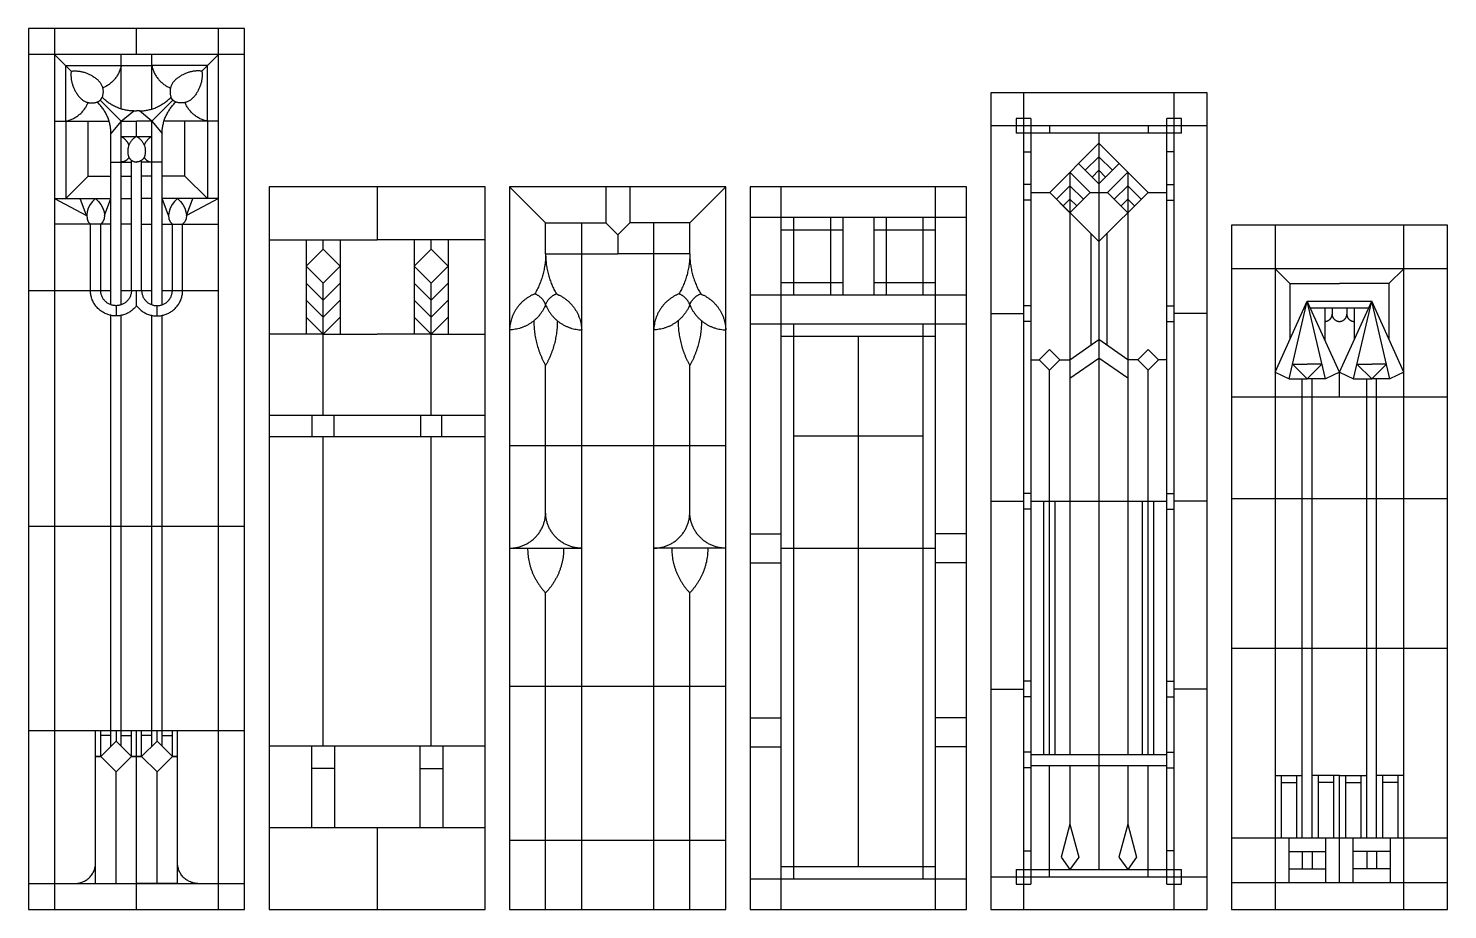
# Model space of a CAD drawing. Header units: millimetres. Extents: x -177 to 174, y -242 to 184.
# Drawn here: x -38.1 to 99, y -157.7 to -72.6 of the extents above; entities that cross this region are included whole.
import ezdxf

# ---------------------------------------------------------------- set-up
doc = ezdxf.new("R2010")
doc.units = ezdxf.units.MM
doc.header["$MEASUREMENT"] = 0
doc.layers.add('Layer 03', color=5, linetype='Continuous')

msp = doc.modelspace()

# ---------------------------------------------------------------- linework, layer by layer
at = {"layer": 'Layer 03'}
for p, q in [((-35.52, -72.57), (-35.52, -157.71)), ((-19.7, -157.71), (-19.7, -72.57)), ((-17.17, -75.1), (-38.05, -75.1)), ((-29.09, -80.36), (-29.09, -75.1)), ((-26.13, -80.36), (-26.13, -75.1)), ((-30.93, -79.2), (-30.81, -79.33)), ((-24.29, -79.2), (-24.41, -79.33)), ((58.04, -78.81), (58.04, -157.71)), ((72.58, -157.71), (72.58, -78.81)), ((-31.42, -79.69), (-31.29, -79.81)), ((-23.8, -79.69), (-23.93, -79.81)), ((-35.52, -81.53), (-30.26, -81.53)), ((-29.09, -99.28), (-29.09, -81.53)), ((-29.09, -81.53), (-27.61, -81.53)), ((-26.13, -81.53), (-27.61, -81.53)), ((-26.13, -99.28), (-26.13, -81.53)), ((-19.7, -81.53), (-24.96, -81.53)), ((75.75, -81.98), (54.87, -81.98)), ((57.32, -81.26), (57.32, -82.69)), ((58.75, -81.26), (57.32, -81.26)), ((58.75, -81.26), (58.75, -155.25)), ((71.87, -155.25), (71.87, -81.26)), ((73.29, -81.26), (71.87, -81.26)), ((73.29, -82.69), (73.29, -81.26)), ((-30.08, -99.28), (-30.08, -82.74)), ((-25.14, -99.28), (-25.14, -82.74)), ((73.29, -82.69), (57.32, -82.69)), ((-28.1, -97.88), (-28.1, -85.32)), ((-27.12, -97.88), (-27.12, -85.32)), ((63.35, -85.63), (65.31, -87.58)), ((65.31, -87.58), (67.26, -85.63)), ((62.52, -86.46), (62.52, -90.38)), ((62.52, -86.46), (64.47, -88.42)), ((66.14, -88.42), (68.1, -86.46)), ((68.1, -86.46), (68.1, -90.38)), ((17.69, -87.88), (17.69, -91.36)), ((20.01, -87.88), (20.01, -91.36)), ((34.61, -87.88), (34.61, -157.71)), ((49.54, -157.71), (49.54, -87.88)), ((58.75, -88.42), (60.56, -88.42)), ((62.52, -90.38), (64.47, -88.42)), ((66.14, -88.42), (68.1, -90.38)), ((70.06, -88.42), (71.87, -88.42)), ((62.52, -90.38), (62.52, -142.72)), ((68.1, -90.38), (68.1, -142.72)), ((-30.08, -91.5), (-35.52, -91.5)), ((-32.06, -97.88), (-32.06, -91.5)), ((-31.07, -97.88), (-31.07, -91.5)), ((-28.1, -91.5), (-29.09, -91.5)), ((-27.12, -91.5), (-26.13, -91.5)), ((-25.14, -91.5), (-19.7, -91.5)), ((-24.15, -97.88), (-24.15, -91.5)), ((-23.16, -97.88), (-23.16, -91.5)), ((17.69, -91.36), (18.85, -92.52)), ((20.01, -91.36), (18.85, -92.52)), ((52.52, -90.85), (31.64, -90.85)), ((35.81, -90.85), (35.81, -98.32)), ((39.39, -90.85), (39.39, -98.32)), ((44.77, -90.85), (44.77, -98.32)), ((48.35, -98.32), (48.35, -90.85)), ((82.32, -91.57), (82.32, -157.71)), ((94.76, -157.71), (94.76, -91.57)), ((-11.24, -93), (-11.24, -102.12)), ((-7.96, -93), (-7.96, -102.12)), ((-0.8, -93), (-0.8, -102.12)), ((2.48, -93), (2.48, -102.12)), ((40.58, -92.05), (34.61, -92.05)), ((49.54, -92.05), (43.57, -92.05)), ((98.98, -95.79), (78.1, -95.79)), ((-11.24, -97.19), (-9.6, -98.84)), ((-7.96, -97.19), (-9.6, -98.84)), ((-0.8, -97.19), (0.84, -98.84)), ((2.48, -97.19), (0.84, -98.84)), ((34.61, -97.13), (40.58, -97.13)), ((43.57, -97.13), (49.54, -97.13)), ((31.64, -98.32), (52.52, -98.32)), ((-11.24, -98.84), (-9.6, -100.48)), ((-7.96, -98.84), (-9.6, -100.48)), ((-0.8, -98.84), (0.84, -100.48)), ((2.48, -98.84), (0.84, -100.48)), ((-30.08, -141.92), (-30.08, -100.3)), ((-29.09, -141.92), (-29.09, -100.3)), ((-26.13, -141.92), (-26.13, -100.3)), ((-25.14, -141.92), (-25.14, -100.3)), ((-11.24, -100.48), (-9.6, -102.12)), ((-7.96, -100.48), (-9.6, -102.12)), ((-0.8, -100.48), (0.84, -102.12)), ((2.48, -100.48), (0.84, -102.12)), ((31.64, -101.11), (52.52, -101.11)), ((35.81, -101.11), (35.81, -154.73)), ((48.35, -154.73), (48.35, -101.11)), ((34.61, -102.31), (49.54, -102.31)), ((42.08, -102.31), (42.08, -153.54)), ((84.95, -150.79), (84.95, -106.42)), ((85.9, -150.79), (85.9, -106.42)), ((91.17, -150.79), (91.17, -106.42)), ((92.12, -150.79), (92.12, -106.42)), ((-31.07, -142.91), (-31.07, -140.9)), ((-28.1, -142.91), (-28.1, -140.9)), ((-27.12, -142.91), (-27.12, -140.9)), ((-24.15, -142.91), (-24.15, -140.9)), ((62.52, -143.79), (62.52, -149.46)), ((68.1, -143.79), (68.1, -149.46)), ((83.64, -152.11), (87.22, -152.11)), ((87.22, -155.1), (87.22, -150.79)), ((89.86, -155.1), (89.86, -150.79)), ((93.44, -152.11), (89.86, -152.11)), ((31.64, -154.73), (52.52, -154.73)), ((34.61, -153.54), (49.54, -153.54)), ((54.87, -154.54), (75.75, -154.54)), ((57.32, -153.83), (73.29, -153.83)), ((57.32, -153.83), (57.32, -155.25)), ((73.29, -155.25), (73.29, -153.83)), ((83.64, -153.78), (87.22, -153.78)), ((93.44, -153.78), (89.86, -153.78)), ((-38.05, -155.18), (-17.17, -155.18)), ((57.32, -155.25), (58.75, -155.25)), ((71.87, -155.25), (73.29, -155.25))]:
    msp.add_line(p, q, dxfattribs=at)
for points in [[(-38.05, -157.71), (-17.17, -157.71), (-17.17, -72.57), (-38.05, -72.57)], [(54.87, -157.71), (75.75, -157.71), (75.75, -78.81), (54.87, -78.81)], [(65.31, -83.67), (60.56, -88.42), (65.31, -93.17), (70.06, -88.42)], [(-14.82, -157.71), (6.06, -157.71), (6.06, -87.88), (-14.82, -87.88)], [(8.41, -157.71), (29.29, -157.71), (29.29, -87.88), (8.41, -87.88)], [(31.64, -157.71), (52.52, -157.71), (52.52, -87.88), (31.64, -87.88)], [(78.1, -157.71), (98.98, -157.71), (98.98, -91.57), (78.1, -91.57)]]:
    msp.add_lwpolyline(points, close=True, dxfattribs=at)
for points in [[(-27.61, -75.1), (-27.61, -72.57)], [(-33.92, -76.7), (-35.52, -75.1)], [(-21.3, -76.7), (-19.7, -75.1)], [(-34.45, -81.53), (-34.45, -76.17), (-29.09, -76.17)], [(-29.09, -76.17), (-26.13, -76.17)], [(-20.77, -81.53), (-20.77, -76.17), (-26.13, -76.17)], [(-29.09, -81.53), (-31.11, -79.51)], [(-29.09, -81.53), (-27.88, -80.54)], [(-27.88, -80.54), (-27.61, -80.54)], [(-27.34, -80.54), (-27.61, -80.54)], [(-26.13, -81.53), (-27.34, -80.54)], [(-26.13, -81.53), (-24.11, -79.51)], [(-34.45, -81.53), (-34.45, -89.02)], [(-32.27, -86.84), (-32.27, -81.53)], [(-29.09, -81.53), (-30.08, -82.74)], [(-27.61, -83.01), (-27.61, -81.53)], [(-26.13, -81.53), (-25.14, -82.74)], [(-22.95, -86.84), (-22.95, -81.53)], [(-20.77, -81.53), (-20.77, -89.02)], [(54.87, -81.98), (54.87, -154.54)], [(60.54, -81.98), (60.54, -82.69)], [(70.08, -81.98), (70.08, -82.69)], [(-29.09, -83.01), (-26.13, -83.01)], [(65.31, -82.69), (65.31, -153.83)], [(58.04, -84.48), (58.75, -84.48)], [(72.58, -84.48), (71.87, -84.48)], [(-30.08, -85.48), (-28.1, -85.48)], [(-25.14, -85.48), (-27.12, -85.48)], [(64, -86.28), (65.31, -84.98)], [(64.66, -86.93), (65.31, -86.28)], [(66.61, -86.28), (65.31, -84.98)], [(65.96, -86.93), (65.31, -86.28)], [(-34.45, -89.02), (-32.27, -86.84)], [(-32.27, -86.84), (-30.08, -86.84)], [(-29.09, -86.84), (-28.1, -86.84)], [(-26.13, -86.84), (-27.12, -86.84)], [(-22.95, -86.84), (-25.14, -86.84)], [(-20.77, -89.02), (-22.95, -86.84)], [(58.75, -87.66), (58.04, -87.66)], [(71.87, -87.66), (72.58, -87.66)], [(-35.52, -89.02), (-32.43, -90.65)], [(-35.52, -89.02), (-30.08, -89.02)], [(-32.43, -90.65), (-33.05, -89.02)], [(-30.71, -90.65), (-30.08, -89.02)], [(-29.09, -89.02), (-28.1, -89.02)], [(-26.13, -89.02), (-27.12, -89.02)], [(-24.51, -90.65), (-25.14, -89.02)], [(-19.7, -89.02), (-25.14, -89.02)], [(-23.16, -89.02), (-24.15, -89.02)], [(-19.7, -89.02), (-22.79, -90.65)], [(-22.79, -90.65), (-22.17, -89.02)], [(-4.38, -87.88), (-4.38, -93)], [(8.41, -87.88), (11.89, -91.36), (17.69, -91.36)], [(29.29, -87.88), (25.81, -91.36), (20.01, -91.36)], [(60.56, -88.42), (62.52, -90.38)], [(61.21, -89.07), (62.52, -87.77)], [(61.86, -89.72), (62.52, -89.07)], [(63.82, -89.07), (62.52, -87.77)], [(63.17, -89.72), (62.52, -89.07)], [(64.47, -88.42), (66.14, -88.42)], [(66.8, -89.07), (68.1, -87.77)], [(67.45, -89.72), (68.1, -89.07)], [(69.4, -89.07), (68.1, -87.77)], [(68.75, -89.72), (68.1, -89.07)], [(58.75, -89.18), (58.04, -89.18)], [(71.87, -89.18), (72.58, -89.18)], [(11.89, -94.36), (11.89, -91.36)], [(15.37, -157.71), (15.37, -91.36)], [(22.33, -157.71), (22.33, -91.36)], [(25.81, -94.36), (25.81, -91.36)], [(40.58, -90.85), (40.58, -98.32)], [(43.57, -90.85), (43.57, -98.32)], [(-14.82, -93), (-4.38, -93)], [(-9.6, -93.91), (-9.6, -93)], [(6.06, -93), (-4.38, -93)], [(0.84, -93.91), (0.84, -93)], [(18.85, -92.52), (18.85, -94.36)], [(64.54, -92.4), (64.54, -103.16)], [(66.08, -92.4), (66.08, -103.16)], [(-11.24, -95.55), (-9.6, -93.91)], [(-7.96, -95.55), (-9.6, -93.91)], [(-0.8, -95.55), (0.84, -93.91)], [(2.48, -95.55), (0.84, -93.91)], [(11.89, -94.36), (18.85, -94.36)], [(25.81, -94.36), (18.85, -94.36)], [(-11.24, -95.55), (-9.6, -97.19)], [(-7.96, -95.55), (-9.6, -97.19)], [(-0.8, -95.55), (0.84, -97.19)], [(2.48, -95.55), (0.84, -97.19)], [(82.32, -95.79), (83.76, -97.23)], [(94.76, -95.79), (93.32, -97.23)], [(-9.6, -109.93), (-9.6, -97.19)], [(0.84, -109.93), (0.84, -97.19)], [(83.76, -97.23), (88.54, -97.23)], [(83.76, -97.23), (83.76, -102.61)], [(93.32, -97.23), (88.54, -97.23)], [(93.32, -97.23), (93.32, -102.61)], [(-38.05, -97.88), (-32.06, -97.88)], [(-32.06, -97.88), (-31.07, -97.88)], [(-31.07, -97.88), (-30.08, -97.88)], [(-29.09, -97.88), (-28.1, -97.88)], [(-28.1, -97.88), (-27.12, -97.88)], [(-27.61, -99.36), (-27.61, -97.88)], [(-27.12, -97.88), (-26.13, -97.88)], [(-25.14, -97.88), (-24.15, -97.88)], [(-24.15, -97.88), (-23.16, -97.88)], [(-23.16, -97.88), (-19.7, -97.88)], [(-29.59, -99.36), (-29.59, -100.35)], [(-25.63, -100.35), (-25.63, -99.36)], [(11.89, -99.48), (11.89, -99.27)], [(25.81, -99.48), (25.81, -99.27)], [(58.75, -99.36), (58.04, -99.36)], [(71.87, -99.36), (72.58, -99.36)], [(82.32, -105.79), (85.43, -98.91)], [(82.32, -105.79), (83.68, -106.42), (85.43, -98.91)], [(88.54, -105.79), (87.18, -106.42), (85.43, -98.91)], [(88.54, -105.79), (85.43, -98.91)], [(85.43, -98.91), (91.65, -98.91)], [(85.72, -99.56), (91.35, -99.56)], [(87.12, -99.56), (87.12, -102.65)], [(87.83, -99.56), (87.83, -100.17)], [(88.54, -105.79), (91.65, -98.91)], [(88.54, -105.79), (89.9, -106.42), (91.65, -98.91)], [(89.25, -99.56), (89.25, -100.17)], [(89.96, -99.56), (89.96, -102.65)], [(94.76, -105.79), (93.4, -106.42), (91.65, -98.91)], [(94.76, -105.79), (91.65, -98.91)], [(54.87, -100.12), (58.04, -100.12)], [(58.75, -100.88), (58.04, -100.88)], [(71.87, -100.88), (72.58, -100.88)], [(75.75, -100.12), (72.58, -100.12)], [(-9.6, -102.12), (-14.82, -102.12)], [(-9.6, -102.12), (-4.38, -102.12)], [(0.84, -102.12), (-4.38, -102.12)], [(0.84, -102.12), (6.06, -102.12)], [(61.54, -104.58), (62.52, -104.58), (65.31, -102.63)], [(69.08, -104.58), (68.1, -104.58), (65.31, -102.63)], [(59.54, -104.58), (60.54, -105.58), (61.54, -104.58), (60.54, -103.58)], [(60.54, -103.58), (59.54, -104.58)], [(71.08, -104.58), (70.08, -105.58), (69.08, -104.58), (70.08, -103.58)], [(70.08, -103.58), (71.08, -104.58)], [(11.89, -119.31), (11.89, -105.14)], [(25.81, -119.31), (25.81, -105.14)], [(58.75, -104.58), (59.54, -104.58)], [(62.52, -106.37), (65.31, -104.42)], [(68.1, -106.37), (65.31, -104.42)], [(71.87, -104.58), (71.08, -104.58)], [(85.43, -106.42), (84.01, -105), (85.43, -105)], [(85.43, -106.42), (86.85, -105), (85.43, -105)], [(91.65, -106.42), (90.23, -105), (91.65, -105)], [(91.65, -106.42), (93.07, -105), (91.65, -105)], [(60.54, -142.72), (60.54, -105.58)], [(70.08, -142.72), (70.08, -105.58)], [(83.68, -106.42), (85.43, -106.42)], [(87.18, -106.42), (85.43, -106.42)], [(88.54, -108.17), (88.54, -105.79)], [(89.9, -106.42), (91.65, -106.42)], [(93.4, -106.42), (91.65, -106.42)], [(78.1, -108.17), (98.98, -108.17)], [(-14.82, -109.93), (6.06, -109.93)], [(-10.64, -112.01), (-10.64, -109.93)], [(-8.56, -109.93), (-8.56, -112.01)], [(-0.2, -109.93), (-0.2, -112.01)], [(1.88, -112.01), (1.88, -109.93)], [(-14.82, -112.01), (6.06, -112.01)], [(-9.6, -141.88), (-9.6, -112.01)], [(0.84, -141.88), (0.84, -112.01)], [(35.81, -111.95), (48.35, -111.95)], [(8.41, -112.88), (29.29, -112.88)], [(58.75, -117.5), (58.04, -117.5)], [(71.87, -117.5), (72.58, -117.5)], [(54.87, -118.26), (58.04, -118.26)], [(58.75, -119.02), (58.04, -119.02)], [(58.75, -118.26), (71.87, -118.26)], [(59.98, -142.72), (59.98, -118.26)], [(61.1, -142.72), (61.1, -118.26)], [(69.52, -142.72), (69.52, -118.26)], [(70.63, -142.72), (70.63, -118.26)], [(71.87, -119.02), (72.58, -119.02)], [(75.75, -118.26), (72.58, -118.26)], [(78.1, -117.98), (98.98, -117.98)], [(-38.05, -120.66), (-17.17, -120.66)], [(31.64, -121.4), (34.61, -121.4)], [(52.52, -121.4), (49.54, -121.4)], [(8.41, -122.79), (15.37, -122.79)], [(29.29, -122.79), (22.33, -122.79)], [(34.61, -122.79), (49.54, -122.79)], [(31.64, -124.19), (34.61, -124.19)], [(52.52, -124.19), (49.54, -124.19)], [(11.89, -157.71), (11.89, -127.1)], [(25.81, -157.71), (25.81, -127.1)], [(78.1, -132.46), (98.98, -132.46)], [(58.75, -135.64), (58.04, -135.64)], [(71.87, -135.64), (72.58, -135.64)], [(8.41, -136.11), (29.29, -136.11)], [(54.87, -136.4), (58.04, -136.4)], [(75.75, -136.4), (72.58, -136.4)], [(58.75, -137.16), (58.04, -137.16)], [(71.87, -137.16), (72.58, -137.16)], [(31.64, -139.17), (34.61, -139.17)], [(52.52, -139.17), (49.54, -139.17)], [(-38.05, -140.4), (-30.08, -140.4)], [(-31.57, -155.18), (-31.57, -140.4)], [(-31.07, -140.9), (-31.07, -140.4)], [(-30.08, -140.9), (-31.07, -140.9)], [(-30.08, -140.4), (-29.09, -140.4)], [(-29.59, -140.4), (-29.59, -141.43)], [(-29.09, -140.4), (-26.13, -140.4)], [(-29.09, -140.9), (-28.1, -140.9)], [(-28.1, -140.9), (-28.1, -140.4)], [(-27.61, -157.71), (-27.61, -140.4)], [(-27.12, -140.9), (-27.12, -140.4)], [(-26.13, -140.9), (-27.12, -140.9)], [(-26.13, -140.4), (-25.14, -140.4)], [(-25.63, -141.43), (-25.63, -140.4)], [(-25.14, -140.4), (-17.17, -140.4)], [(-25.14, -140.9), (-24.15, -140.9)], [(-24.15, -140.9), (-24.15, -140.4)], [(-23.65, -155.18), (-23.65, -140.4)], [(-31.07, -142.91), (-29.59, -141.43)], [(-28.1, -142.91), (-29.59, -141.43)], [(-27.12, -142.91), (-25.63, -141.43)], [(-24.15, -142.91), (-25.63, -141.43)], [(-14.82, -141.88), (6.06, -141.88)], [(-14.82, -141.88), (-4.38, -141.88)], [(-10.71, -141.88), (-10.71, -149.79)], [(-8.5, -141.88), (-8.5, -149.79)], [(-0.26, -141.88), (-0.26, -149.79)], [(1.95, -141.88), (1.95, -149.79)], [(31.64, -141.97), (34.61, -141.97)], [(52.52, -141.97), (49.54, -141.97)], [(58.75, -142.49), (58.04, -142.49)], [(71.87, -142.49), (72.58, -142.49)], [(-31.07, -142.91), (-31.57, -142.91)], [(-31.57, -142.91), (-31.07, -142.91)], [(-31.07, -142.91), (-29.59, -144.4)], [(-28.1, -142.91), (-29.59, -144.4)], [(-27.61, -142.91), (-28.1, -142.91)], [(-28.1, -142.91), (-27.61, -142.91)], [(-27.12, -142.91), (-27.61, -142.91)], [(-27.61, -142.91), (-27.12, -142.91)], [(-27.12, -142.91), (-25.63, -144.4)], [(-24.15, -142.91), (-25.63, -144.4)], [(-23.65, -142.91), (-24.15, -142.91)], [(-24.15, -142.91), (-23.65, -142.91)], [(58.75, -142.72), (71.87, -142.72)], [(58.75, -143.79), (71.87, -143.79)], [(60.54, -153.83), (60.54, -143.79)], [(70.08, -153.83), (70.08, -143.79)], [(-29.59, -155.18), (-29.59, -144.4)], [(-25.63, -155.18), (-25.63, -144.4)], [(-8.5, -144.09), (-10.71, -144.09)], [(-0.26, -144.09), (1.95, -144.09)], [(58.75, -144.02), (58.04, -144.02)], [(71.87, -144.02), (72.58, -144.02)], [(82.32, -144.76), (84.95, -144.76)], [(82.9, -144.76), (82.9, -150.79)], [(84.38, -144.76), (84.38, -150.79)], [(88.54, -144.76), (85.9, -144.76)], [(86.48, -144.76), (86.48, -150.79)], [(87.96, -144.76), (87.96, -150.79)], [(88.54, -144.76), (91.17, -144.76)], [(88.54, -155.1), (88.54, -144.76)], [(89.12, -144.76), (89.12, -150.79)], [(90.6, -144.76), (90.6, -150.79)], [(94.76, -144.76), (92.12, -144.76)], [(92.7, -144.76), (92.7, -150.79)], [(94.18, -144.76), (94.18, -150.79)], [(82.9, -145.43), (84.38, -145.43)], [(87.96, -145.43), (86.48, -145.43)], [(89.12, -145.43), (90.6, -145.43)], [(94.18, -145.43), (92.7, -145.43)], [(-14.82, -149.79), (6.06, -149.79)], [(-4.38, -149.79), (-4.38, -157.71)], [(62.52, -149.46), (61.67, -152.63), (62.52, -153.83)], [(62.52, -149.46), (63.37, -152.63), (62.52, -153.83)], [(68.1, -149.46), (67.25, -152.63), (68.1, -153.83)], [(68.1, -149.46), (68.95, -152.63), (68.1, -153.83)], [(8.41, -151), (29.29, -151)], [(58.04, -152.04), (58.75, -152.04)], [(72.58, -152.04), (71.87, -152.04)], [(78.1, -150.79), (98.98, -150.79)], [(83.64, -150.79), (83.64, -155.1)], [(84.95, -152.11), (84.95, -153.78)], [(85.9, -152.11), (85.9, -153.78)], [(91.17, -152.11), (91.17, -153.78)], [(92.12, -152.11), (92.12, -153.78)], [(93.44, -150.79), (93.44, -155.1)], [(60.54, -154.54), (60.54, -153.83)], [(70.08, -154.54), (70.08, -153.83)], [(-31.57, -155.18), (-27.61, -155.18)], [(-23.65, -155.18), (-27.61, -155.18)], [(78.1, -155.1), (98.98, -155.1)]]:
    msp.add_lwpolyline(points, dxfattribs=at)
for points, weights, knots in [([(-33.92, -76.7), (-34.08, -77.97), (-32.5, -80.03), (-31.42, -79.69)], [1, 0.88163582367, 0.88163582367, 0.967023038635], [0, 0, 0, 4.191815, 7.75213, 7.75213, 7.75213]), ([(-33.92, -76.7), (-32.65, -76.54), (-30.59, -78.12), (-30.93, -79.2)], [1, 0.88163582367, 0.88163582367, 0.967023038635], [0, 0, 0, 4.191815, 7.75213, 7.75213, 7.75213]), ([(-21.3, -76.7), (-22.57, -76.54), (-24.63, -78.12), (-24.29, -79.2)], [1, 0.88163582367, 0.88163582367, 0.967023038635], [0, 0, 0, 4.191815, 7.75213, 7.75213, 7.75213]), ([(-21.3, -76.7), (-21.14, -77.97), (-22.72, -80.03), (-23.8, -79.69)], [1, 0.88163582367, 0.88163582367, 0.967023038635], [0, 0, 0, 4.191815, 7.75213, 7.75213, 7.75213]), ([(-27.61, -99.36), (-28.68, -100.79), (-30.37, -100.22), (-32.06, -99.66), (-32.06, -97.88)], [1, 0.811242185176, 1, 0.811242185176, 1], [2.802654, 2.802654, 2.802654, 8.242651, 8.242651, 13.682647, 13.682647, 13.682647]), ([(-28.1, -97.88), (-28.1, -99.36), (-29.59, -99.36), (-31.07, -99.36), (-31.07, -97.88)], [1, 0.707106781187, 1, 0.707106781187, 1], [0, 0, 0, 4.104794, 4.104794, 8.209588, 8.209588, 8.209588]), ([(-27.61, -99.36), (-26.54, -100.79), (-24.85, -100.22), (-23.16, -99.66), (-23.16, -97.88)], [1, 0.811242185176, 1, 0.811242185176, 1], [2.802654, 2.802654, 2.802654, 8.242651, 8.242651, 13.682647, 13.682647, 13.682647]), ([(-27.12, -97.88), (-27.12, -99.36), (-25.63, -99.36), (-24.15, -99.36), (-24.15, -97.88)], [1, 0.707106781187, 1, 0.707106781187, 1], [0, 0, 0, 4.104794, 4.104794, 8.209588, 8.209588, 8.209588]), ([(87.83, -100.17), (87.83, -100.88), (88.54, -100.88), (89.25, -100.88), (89.25, -100.17)], [1, 0.707106781187, 1, 0.707106781187, 1], [0, 0, 0, 1.841201, 1.841201, 3.682403, 3.682403, 3.682403])]:
    msp.add_rational_spline(points, weights, degree=2, knots=knots, dxfattribs=at)
for points, weights in [([(-29.09, -76.17), (-29.41, -77.73), (-30.88, -78.33)], [1, 0.88248408889, 1]), ([(-26.13, -76.17), (-25.81, -77.73), (-24.34, -78.33)], [1, 0.88248408889, 1]), ([(-31.42, -79.69), (-31.05, -79.57), (-30.93, -79.2)], [1, 0.887711672599, 1]), ([(-27.88, -80.54), (-29.59, -80.54), (-30.81, -79.33)], [1, 0.923879532511, 1]), ([(-27.34, -80.54), (-25.63, -80.54), (-24.41, -79.33)], [1, 0.923879532511, 1]), ([(-23.8, -79.69), (-24.17, -79.57), (-24.29, -79.2)], [1, 0.887711672599, 1]), ([(-34.45, -81.53), (-32.89, -81.21), (-32.29, -79.74)], [1, 0.88248408889, 1]), ([(-30.08, -82.74), (-30.08, -81.03), (-31.29, -79.81)], [1, 0.923879532511, 1]), ([(-25.14, -82.74), (-25.14, -81.03), (-23.93, -79.81)], [1, 0.923879532511, 1]), ([(-20.77, -81.53), (-22.33, -81.21), (-22.93, -79.74)], [1, 0.88248408889, 1]), ([(-29.09, -83.01), (-28.57, -83.3), (-28.35, -83.86)], [1, 0.93975635614, 1]), ([(-27.61, -83.01), (-28.72, -83.62), (-28.41, -84.85)], [1, 0.793592820387, 1]), ([(-27.61, -83.01), (-26.5, -83.62), (-26.81, -84.85)], [1, 0.793592820387, 1]), ([(-26.13, -83.01), (-26.65, -83.3), (-26.87, -83.86)], [1, 0.939756356139, 1]), ([(-28.41, -84.85), (-28.26, -85.48), (-27.61, -85.48)], [1, 0.787741996952, 1]), ([(-26.81, -84.85), (-26.96, -85.48), (-27.61, -85.48)], [1, 0.787741996952, 1]), ([(-28.35, -85.02), (-28.58, -85.48), (-29.09, -85.48)], [1, 0.8494810466, 1]), ([(-26.87, -85.02), (-26.64, -85.48), (-26.13, -85.48)], [1, 0.8494810466, 1]), ([(11.89, -94.36), (11.89, -96.44), (10.84, -98.22)], [1, 0.965107219086, 1]), ([(11.89, -94.36), (11.89, -96.44), (12.93, -98.22)], [1, 0.965107219086, 1]), ([(25.81, -94.36), (25.81, -96.44), (24.76, -98.22)], [1, 0.965107219086, 1]), ([(25.81, -94.36), (25.81, -96.44), (26.86, -98.22)], [1, 0.965107219086, 1]), ([(10.84, -98.22), (8.49, -99.17), (8.41, -101.7)], [1, 0.838832295469, 1]), ([(11.89, -99.27), (11.61, -98.5), (10.84, -98.22)], [1, 0.907186280723, 1]), ([(11.89, -99.27), (12.17, -98.5), (12.93, -98.22)], [1, 0.907186280723, 1]), ([(12.93, -98.22), (15.28, -99.17), (15.37, -101.7)], [1, 0.838832295469, 1]), ([(24.76, -98.22), (22.42, -99.17), (22.33, -101.7)], [1, 0.838832295469, 1]), ([(25.81, -99.27), (25.53, -98.5), (24.76, -98.22)], [1, 0.907186280723, 1]), ([(25.81, -99.27), (26.09, -98.5), (26.86, -98.22)], [1, 0.907186280723, 1]), ([(26.86, -98.22), (29.2, -99.17), (29.29, -101.7)], [1, 0.838832295469, 1]), ([(11.89, -99.27), (10.94, -101.62), (8.41, -101.7)], [1, 0.838832295469, 1]), ([(11.89, -99.27), (12.84, -101.62), (15.37, -101.7)], [1, 0.838832295469, 1]), ([(25.81, -99.27), (24.86, -101.62), (22.33, -101.7)], [1, 0.838832295469, 1]), ([(25.81, -99.27), (26.76, -101.62), (29.29, -101.7)], [1, 0.838832295469, 1]), ([(10.75, -100.81), (10.75, -103.12), (11.89, -105.14)], [1, 0.967367673199, 1]), ([(13.02, -100.81), (13.02, -103.12), (11.89, -105.14)], [1, 0.967367673199, 1]), ([(24.68, -100.81), (24.68, -103.12), (25.81, -105.14)], [1, 0.967367673199, 1]), ([(26.94, -100.81), (26.94, -103.12), (25.81, -105.14)], [1, 0.967367673199, 1]), ([(87.12, -100.88), (87.83, -100.88), (87.83, -100.17)], [1, 0.707106781187, 1]), ([(89.25, -100.17), (89.25, -100.88), (89.96, -100.88)], [1, 0.707106781187, 1]), ([(8.41, -122.79), (11.89, -122.79), (11.89, -119.31)], [1, 0.707106779149, 1]), ([(15.37, -122.79), (11.89, -122.79), (11.89, -119.31)], [1, 0.707106779149, 1]), ([(22.33, -122.79), (25.81, -122.79), (25.81, -119.31)], [1, 0.707106779149, 1]), ([(29.29, -122.79), (25.81, -122.79), (25.81, -119.31)], [1, 0.707106779149, 1]), ([(10.15, -122.79), (10.15, -125.3), (11.89, -127.1)], [1, 0.927013587955, 1]), ([(13.63, -122.79), (13.63, -125.3), (11.89, -127.1)], [1, 0.927013587955, 1]), ([(24.07, -122.79), (24.07, -125.3), (25.81, -127.1)], [1, 0.927013587955, 1]), ([(27.55, -122.79), (27.55, -125.3), (25.81, -127.1)], [1, 0.927013587955, 1]), ([(-33.54, -155.18), (-31.57, -155.18), (-31.57, -153.2)], [1, 0.707106780959, 1]), ([(-21.68, -155.18), (-23.65, -155.18), (-23.65, -153.2)], [1, 0.707106780959, 1])]:
    msp.add_rational_spline(points, weights, degree=2, dxfattribs=at)
for points in [[(-31.57, -89.02), (-32.39, -89.65), (-32.75, -90.92), (-32.06, -91.5)], [(-31.57, -89.02), (-30.74, -89.65), (-30.38, -90.92), (-31.07, -91.5)], [(-23.65, -89.02), (-24.48, -89.65), (-24.84, -90.92), (-24.15, -91.5)], [(-23.65, -89.02), (-22.83, -89.65), (-22.47, -90.92), (-23.16, -91.5)]]:
    msp.add_open_spline(points, degree=3, dxfattribs=at)

doc.saveas('drawing.dxf')
